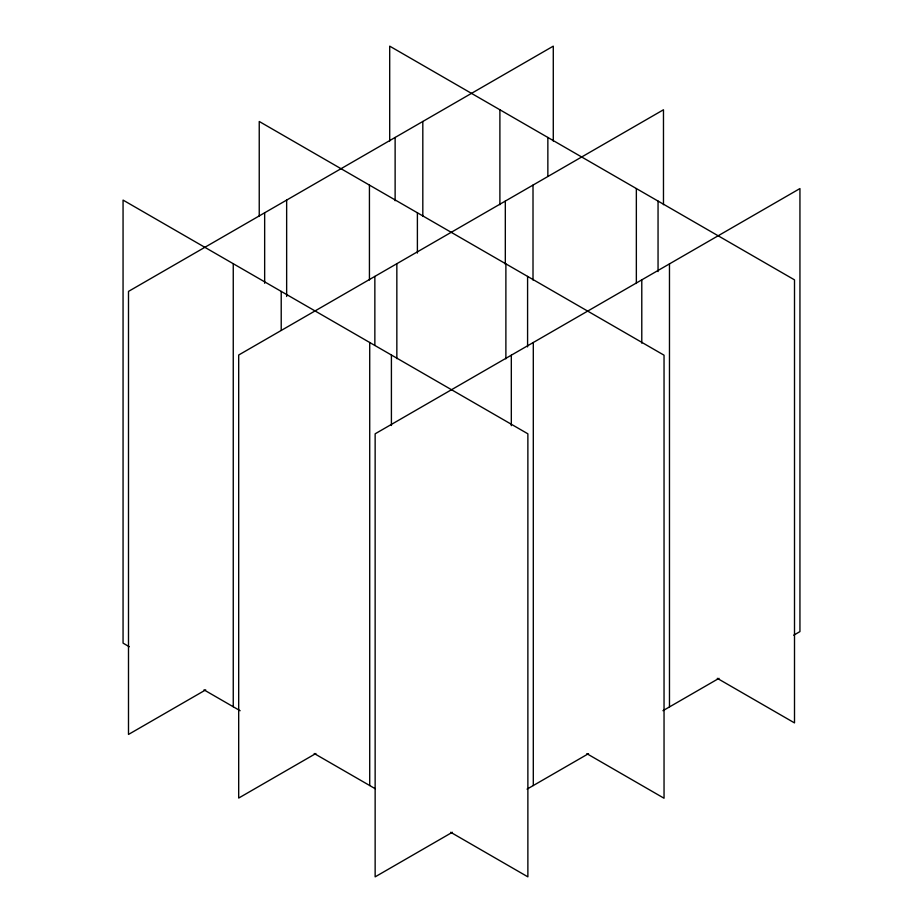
<?xml version="1.0" encoding="UTF-8"?>
<svg xmlns="http://www.w3.org/2000/svg" width="923" height="923" viewBox="0 0 923 923"><rect width="100%" height="100%" fill="white"/><g stroke="black" fill="none" stroke-linecap="round" stroke-linejoin="round"><path stroke-width="1.38" d="M205.702 689.873L128.493 734.443L128.493 291.403L553.281 46.15L553.281 141.092M315.897 753.491L238.688 798.06L238.688 355.02L663.475 109.768L663.475 204.71M452.351 832.269L375.142 876.85L375.142 433.81L799.941 188.557L799.941 631.597L793.711 635.197M527.068 789.13L588.528 753.653M662.956 710.687L718.994 678.336M717.298 678.336L794.507 722.905L794.507 279.865L389.702 46.15L389.702 141.092M586.832 753.653L664.041 798.233L664.041 355.193L259.236 121.478L259.236 216.409M129.289 646.735L123.059 643.135L123.059 200.095L527.875 433.81L527.875 876.85L450.666 832.269M204.006 689.873L240.118 710.722M314.201 753.491L375.223 788.715M669.475 263.874L669.475 706.926M658.053 201.076L658.053 271.57M641.785 279.865L641.785 343.16M636.351 188.557L636.351 283.488M547.858 137.458L547.858 176.293M533.298 342.502L533.298 785.542M533.009 185.096L533.009 280.027M527.587 276.404L527.587 346.886M511.319 355.193L511.319 425.676M505.885 263.874L505.885 358.816M505.319 201.076L505.319 264.37M499.897 109.768L499.897 204.71M422.815 121.478L422.815 216.409M417.392 212.786L417.392 253.064M396.844 263.713L396.844 358.655M395.125 137.458L395.125 200.752M391.41 355.02L391.41 425.503M374.853 276.404L374.853 345.444M369.719 342.502L369.719 785.542M369.431 185.096L369.431 280.027M286.649 200.095L286.649 296.468M281.215 291.403L281.215 330.238M264.659 212.786L264.659 283.269M233.254 263.713L233.254 706.753"/></g></svg>
